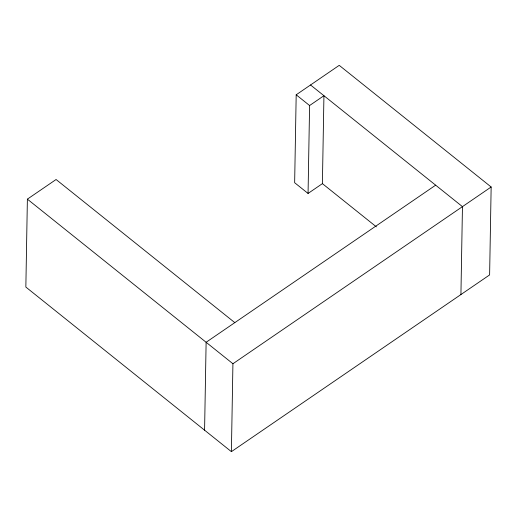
<?xml version="1.0" encoding="UTF-8"?>
<svg xmlns="http://www.w3.org/2000/svg" width="517" height="517" viewBox="0 0 517 517"><rect width="100%" height="100%" fill="white"/><g stroke="black" fill="none" stroke-linecap="round" stroke-linejoin="round"><path stroke-width="0.78" d="M234.808 322.634L56.075 179.509L27.382 199.148L25.85 287.064L231.396 451.658L489.618 274.915L491.15 186.999L339.223 65.342L296.189 94.798L294.651 182.714L308.061 193.448L322.401 183.632L323.939 95.716L309.593 105.533L308.061 193.448M204.583 430.189L206.121 342.273L435.65 185.17M231.396 451.658L232.928 363.742L27.382 199.148M460.925 294.554L462.457 206.638L310.536 84.982M232.928 363.742L491.15 186.999M296.189 94.798L309.593 105.533M322.401 183.632L376.376 226.853"/></g></svg>
